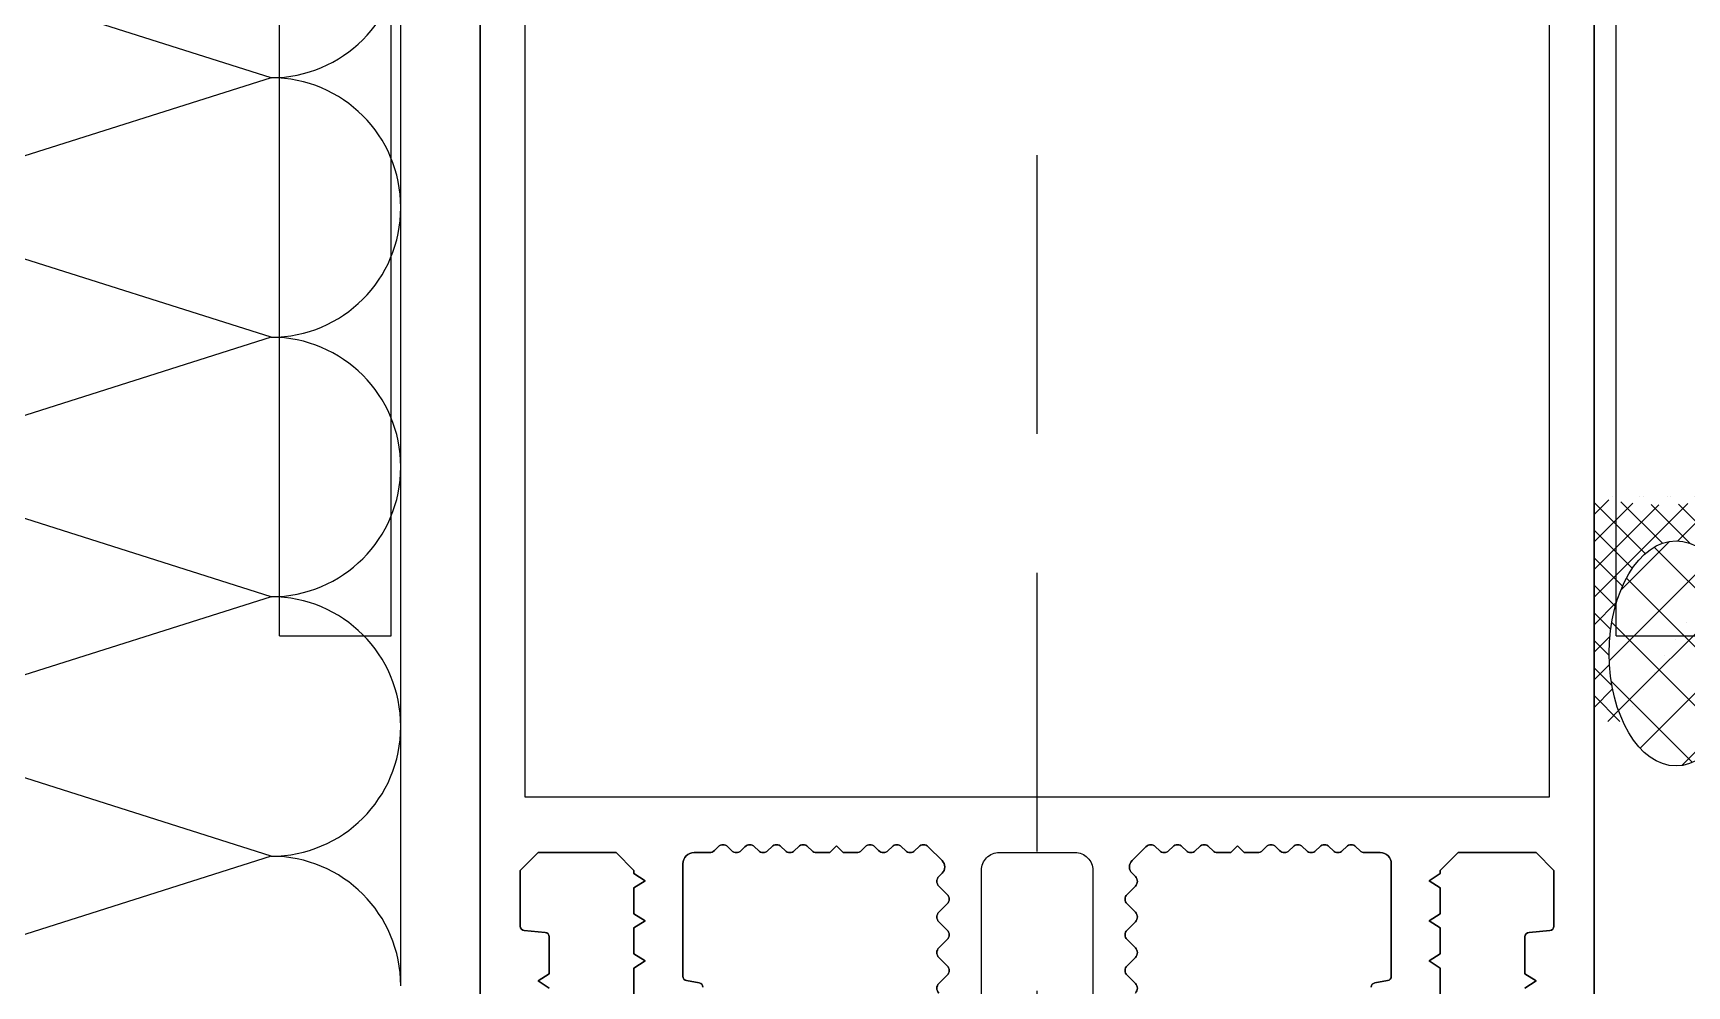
# Model space of a CAD drawing. Header units: inches. Extents: x 21 to 32698, y 13 to 3712.
# Drawn here: x 17367.95 to 17375.37, y 967.48 to 971.76 of the extents above; entities that cross this region are included whole.
import ezdxf

# ---------------------------------------------------------------- set-up
doc = ezdxf.new("R2010")
doc.units = ezdxf.units.IN
doc.header["$MEASUREMENT"] = 0
doc.set_wipeout_variables(frame=1)
doc.linetypes.add('1+1 dbx a2$0$374_BLD_A1_BLOK_2$0$HIDDEN', pattern=[0.375, 0.25, -0.125])
for name, color, linetype, lineweight in [('Z_MİM_-KM-GLAZ', 8, 'Continuous', 25), ('Z_MİM_-KM-IRON-09', 8, 'Continuous', 25), ('Z_MİM_-KM-IZO-THERMAL', 8, 'Continuous', 25), ('Z_MİM_00', 8, 'Continuous', 25), ('Z_MİM_1', 8, 'Continuous', 25), ('Z_MİM_ALUMINIUM', 8, 'Continuous', 25), ('Z_MİM_MYM Taşyünü', 8, 'Continuous', 25), ('Z_MİM_MYM_taşyünü', 8, 'Continuous', 25)]:
    doc.layers.add(name, color=color, linetype=linetype, lineweight=lineweight)

# ---------------------------------------------------------------- blocks, each defined once
blk = doc.blocks.new('A$C70963ABB')
at = {"layer": 'Z_MİM_-KM-IRON-09'}
blk.add_lwpolyline([(0.3999, 20), (0.3999, 69.5), (5.3999, 69.5), (5.3999, 70), (-0.1001, 70), (-0.1001, 20), (0.3999, 20)], dxfattribs=at)
blk = doc.blocks.new('ANK-1')
for points in [[(0, -130.274), (0, 0)], [(0, -130.274), (5, -130.274), (5, -5)], [(60, -130.274), (60, -5)], [(60, -130.274), (65, -130.274)]]:
    blk.add_lwpolyline(points)
blk = doc.blocks.new('*U160')
at = {"layer": 'Z_MİM_MYM_taşyünü'}
for p, q in [((-105.807, 5.823), (-111.631, 24.177)), ((-105.807, 5.823), (-99.984, 24.177)), ((-94.16, 5.823), (-99.984, 24.177)), ((-94.16, 5.823), (-88.337, 24.177)), ((-82.513, 5.823), (-88.337, 24.177)), ((-82.513, 5.823), (-76.69, 24.177)), ((-70.866, 5.823), (-76.69, 24.177)), ((-70.866, 5.823), (-65.043, 24.177)), ((-111.631, 0), (-99.984, 0)), ((-99.984, 0), (-88.337, 0)), ((-88.337, 0), (-76.69, 0)), ((-76.69, 0), (-65.043, 0))]:
    blk.add_line(p, q, dxfattribs=at)
for centre, start, end in [((-111.631, 5.823), 270, 0), ((-99.984, 5.823), 180, 270), ((-99.984, 5.823), 270, 0), ((-88.337, 5.823), 180, 270), ((-88.337, 5.823), 270, 0), ((-76.69, 5.823), 180, 270), ((-76.69, 5.823), 270, 0), ((-65.043, 5.823), 180, 270)]:
    blk.add_arc(centre, 5.823, start, end, dxfattribs=at)
blk = doc.blocks.new('-KM-AL5 140_164')
blk.add_wipeout([(151.4879, -34.02), (151.7258, -15.4799), (149.45, -15.45), (149.45, 7.15), (9.45, 7.15), (9.45, -15.45), (7.3978, -15.45), (7.5673, -34.0611)])
at = {"layer": 'Z_MİM_1'}
h = blk.add_hatch(dxfattribs=at)
h.set_pattern_fill('ANSI37', color=256, scale=0.7, style=0)
h.set_pattern_definition([(45, (9420.42966, -13506.5895), (-0.06187184335, 0.06187184335), []), (135, (9420.42966, -13506.5895), (-0.06187184335, -0.06187184335), [])])
edge = h.paths.add_edge_path()
edge.add_line((17.6935, -27.8511), (17.6935, -28.8611))
edge.add_line((17.6935, -28.8611), (17.8224, -28.8611))
edge.add_ellipse((18.0615, -28.5561), major_axis=(0, 0.505), ratio=0.594059, start_angle=332.17249, end_angle=501.91427, ccw=False)
edge.add_line((18.2607, -28.1785), (18.2935, -28.1566))
edge.add_line((18.2935, -28.1566), (18.2935, -27.8511))
edge.add_arc((17.9935, -26.68), 1.209, 255.63223, 284.36777, ccw=False)
h = blk.add_hatch(dxfattribs=at)
h.set_pattern_fill('NET', color=256, scale=1.5, angle=45, style=0)
h.set_pattern_definition([(45, (9420.42966, -13506.5895), (-0.1325825215, 0.1325825215), []), (135, (9420.42966, -13506.5895), (-0.1325825215, -0.1325825215), [])])
edge = h.paths.add_edge_path()
edge.add_ellipse((18.0615, -28.5561), major_axis=(0, 0.505), ratio=0.594059, start_angle=0, end_angle=360)
at = {"linetype": '1+1 dbx a2$0$374_BLD_A1_BLOK_2$0$HIDDEN', "ltscale": 5}
blk.add_line((15.1932, -40.6951, -0.0016), (15.1932, -14.7253, -0.0016), dxfattribs=at)
at = {"layer": 'Z_MİM_1'}
blk.add_ellipse((18.0615, -28.5561), major_axis=(0, 0.505), ratio=0.594059, dxfattribs=at)
at = {"layer": 'Z_MİM_ALUMINIUM', "linetype": 'ByBlock'}
for points in [[(17.6932, -18.57), (17.6932, -30.43, -0.414214)], [(17.3832, -30.0582), (17.4332, -30.0264), (17.3832, -29.9945), (17.3832, -29.8282, -0.388879), (17.4015, -29.8083), (17.495, -29.8001, 0.388879), (17.5132, -29.7802), (17.5132, -29.53), (17.4332, -29.45), (17.0832, -29.45), (17.0032, -29.53), (17.0032, -29.5445), (16.9532, -29.5764), (17.0032, -29.6082), (17.0032, -29.7245), (16.9532, -29.7564), (17.0032, -29.7882), (17.0032, -29.9045), (16.9532, -29.9364), (17.0032, -29.9682), (17.0032, -30.1082, -0.36397)], [(16.6932, -30.0543, -0.36397), (16.7098, -30.0346), (16.7667, -30.0246, 0.36397), (16.7832, -30.0049), (16.7832, -29.5, 0.414214), (16.7332, -29.45), (16.6632, -29.45, -0.198912), (16.642, -29.4412), (16.6244, -29.4237, 0.414214), (16.582, -29.4237), (16.5644, -29.4412, -0.414214), (16.522, -29.4412), (16.5044, -29.4237, 0.414214), (16.462, -29.4237), (16.4444, -29.4412, -0.414214), (16.402, -29.4412), (16.3844, -29.4237, 0.414214), (16.342, -29.4237), (16.3244, -29.4412, -0.414214), (16.282, -29.4412), (16.2644, -29.4237, 0.414214), (16.222, -29.4237), (16.2044, -29.4412, -0.198912), (16.1832, -29.45), (16.1232, -29.45), (16.0932, -29.42), (16.0632, -29.45), (16.0032, -29.45, -0.198912), (15.982, -29.4412), (15.9644, -29.4237, 0.414214), (15.922, -29.4237), (15.9044, -29.4412, -0.414214), (15.862, -29.4412), (15.8444, -29.4237, 0.414214), (15.802, -29.4237), (15.7844, -29.4412, -0.414214), (15.742, -29.4412), (15.7244, -29.4237, 0.414214), (15.682, -29.4237), (15.6194, -29.4863, 0.414214), (15.6194, -29.5429), (15.6344, -29.5579, -0.414214), (15.6344, -29.6004), (15.5969, -29.6379, 0.414214), (15.5969, -29.6804), (15.6344, -29.7179, -0.414214), (15.6344, -29.7604), (15.5969, -29.7979, 0.414214), (15.5969, -29.8404), (15.6344, -29.8779, -0.414214), (15.6344, -29.9204), (15.5969, -29.9579, 0.414214), (15.5969, -30.0004), (15.6344, -30.0379, -0.414214), (15.6344, -30.0804)], [(14.752, -30.0804, -0.414214), (14.752, -30.0379), (14.7896, -30.0004, 0.414214), (14.7896, -29.9579), (14.752, -29.9204, -0.414214), (14.752, -29.8779), (14.7896, -29.8404, 0.414214), (14.7896, -29.7979), (14.752, -29.7604, -0.414214), (14.752, -29.7179), (14.7896, -29.6804, 0.414214), (14.7896, -29.6379), (14.752, -29.6004, -0.414214), (14.752, -29.5579), (14.7671, -29.5429, 0.414214), (14.7671, -29.4863), (14.7044, -29.4237, 0.414214), (14.662, -29.4237), (14.6444, -29.4412, -0.414214), (14.602, -29.4412), (14.5844, -29.4237, 0.414214), (14.542, -29.4237), (14.5244, -29.4412, -0.414214), (14.482, -29.4412), (14.4644, -29.4237, 0.414214), (14.422, -29.4237), (14.4044, -29.4412, -0.198912), (14.3832, -29.45), (14.3232, -29.45), (14.2932, -29.42), (14.2632, -29.45), (14.2032, -29.45, -0.198912), (14.182, -29.4412), (14.1644, -29.4237, 0.414214), (14.122, -29.4237), (14.1044, -29.4412, -0.414214), (14.062, -29.4412), (14.0444, -29.4237, 0.414214), (14.002, -29.4237), (13.9844, -29.4412, -0.414214), (13.942, -29.4412), (13.9244, -29.4237, 0.414214), (13.882, -29.4237), (13.8644, -29.4412, -0.414214), (13.822, -29.4412), (13.8044, -29.4237, 0.414214), (13.762, -29.4237), (13.7444, -29.4412, -0.198912), (13.7232, -29.45), (13.6532, -29.45, 0.414214), (13.6032, -29.5), (13.6032, -30.0049, 0.36397), (13.6198, -30.0246), (13.6767, -30.0346, -0.36397), (13.6932, -30.0543)], [(13.3832, -30.1082), (13.3832, -29.9682), (13.4332, -29.9364), (13.3832, -29.9045), (13.3832, -29.7882), (13.4332, -29.7564), (13.3832, -29.7245), (13.3832, -29.6082), (13.4332, -29.5764), (13.3832, -29.5445), (13.3832, -29.53), (13.3032, -29.45), (12.9532, -29.45), (12.8732, -29.53), (12.8732, -29.7802, 0.388879), (12.8915, -29.8001), (12.985, -29.8083, -0.388879), (13.0032, -29.8282), (13.0032, -29.9945), (12.9532, -30.0264), (13.0032, -30.0582)], [(12.6932, -30.43), (12.6932, -18.57, -0.414214)], [(12.6932, -18.57), (12.6932, -30.43, 0.414214)], [(13.0032, -30.0582), (12.9532, -30.0264), (13.0032, -29.9945), (13.0032, -29.8282, 0.388879), (12.985, -29.8083), (12.8915, -29.8001, -0.388879), (12.8732, -29.7802), (12.8732, -29.53), (12.9532, -29.45), (13.3032, -29.45), (13.3832, -29.53), (13.3832, -29.5445), (13.4332, -29.5764), (13.3832, -29.6082), (13.3832, -29.7245), (13.4332, -29.7564), (13.3832, -29.7882), (13.3832, -29.9045), (13.4332, -29.9364), (13.3832, -29.9682), (13.3832, -30.1082, 0.36397)], [(13.6932, -30.0543, 0.36397), (13.6767, -30.0346), (13.6198, -30.0246, -0.36397), (13.6032, -30.0049), (13.6032, -29.5, -0.414214), (13.6532, -29.45), (13.7232, -29.45, 0.198912), (13.7444, -29.4412), (13.762, -29.4237, -0.414214), (13.8044, -29.4237), (13.822, -29.4412, 0.414214), (13.8644, -29.4412), (13.882, -29.4237, -0.414214), (13.9244, -29.4237), (13.942, -29.4412, 0.414214), (13.9844, -29.4412), (14.002, -29.4237, -0.414214), (14.0444, -29.4237), (14.062, -29.4412, 0.414214), (14.1044, -29.4412), (14.122, -29.4237, -0.414214), (14.1644, -29.4237), (14.182, -29.4412, 0.198912), (14.2032, -29.45), (14.2632, -29.45), (14.2932, -29.42), (14.3232, -29.45), (14.3832, -29.45, 0.198912), (14.4044, -29.4412), (14.422, -29.4237, -0.414214), (14.4644, -29.4237), (14.482, -29.4412, 0.414214), (14.5244, -29.4412), (14.542, -29.4237, -0.414214), (14.5844, -29.4237), (14.602, -29.4412, 0.414214), (14.6444, -29.4412), (14.662, -29.4237, -0.414214), (14.7044, -29.4237), (14.7671, -29.4863, -0.414214), (14.7671, -29.5429), (14.752, -29.5579, 0.414214), (14.752, -29.6004), (14.7896, -29.6379, -0.414214), (14.7896, -29.6804), (14.752, -29.7179, 0.414214), (14.752, -29.7604), (14.7896, -29.7979, -0.414214), (14.7896, -29.8404), (14.752, -29.8779, 0.414214), (14.752, -29.9204), (14.7896, -29.9579, -0.414214), (14.7896, -30.0004), (14.752, -30.0379, 0.414214), (14.752, -30.0804)], [(15.6344, -30.0804, 0.414214), (15.6344, -30.0379), (15.5969, -30.0004, -0.414214), (15.5969, -29.9579), (15.6344, -29.9204, 0.414214), (15.6344, -29.8779), (15.5969, -29.8404, -0.414214), (15.5969, -29.7979), (15.6344, -29.7604, 0.414214), (15.6344, -29.7179), (15.5969, -29.6804, -0.414214), (15.5969, -29.6379), (15.6344, -29.6004, 0.414214), (15.6344, -29.5579), (15.6194, -29.5429, -0.414214), (15.6194, -29.4863), (15.682, -29.4237, -0.414214), (15.7244, -29.4237), (15.742, -29.4412, 0.414214), (15.7844, -29.4412), (15.802, -29.4237, -0.414214), (15.8444, -29.4237), (15.862, -29.4412, 0.414214), (15.9044, -29.4412), (15.922, -29.4237, -0.414214), (15.9644, -29.4237), (15.982, -29.4412, 0.198912), (16.0032, -29.45), (16.0632, -29.45), (16.0932, -29.42), (16.1232, -29.45), (16.1832, -29.45, 0.198912), (16.2044, -29.4412), (16.222, -29.4237, -0.414214), (16.2644, -29.4237), (16.282, -29.4412, 0.414214), (16.3244, -29.4412), (16.342, -29.4237, -0.414214), (16.3844, -29.4237), (16.402, -29.4412, 0.414214), (16.4444, -29.4412), (16.462, -29.4237, -0.414214), (16.5044, -29.4237), (16.522, -29.4412, 0.414214), (16.5644, -29.4412), (16.582, -29.4237, -0.414214), (16.6244, -29.4237), (16.642, -29.4412, 0.198912), (16.6632, -29.45), (16.7332, -29.45, -0.414214), (16.7832, -29.5), (16.7832, -30.0049, -0.36397), (16.7667, -30.0246), (16.7098, -30.0346, 0.36397), (16.6932, -30.0543)], [(17.0032, -30.1082), (17.0032, -29.9682), (16.9532, -29.9364), (17.0032, -29.9045), (17.0032, -29.7882), (16.9532, -29.7564), (17.0032, -29.7245), (17.0032, -29.6082), (16.9532, -29.5764), (17.0032, -29.5445), (17.0032, -29.53), (17.0832, -29.45), (17.4332, -29.45), (17.5132, -29.53), (17.5132, -29.7802, -0.388879), (17.495, -29.8001), (17.4015, -29.8083, 0.388879), (17.3832, -29.8282), (17.3832, -29.9945), (17.4332, -30.0264), (17.3832, -30.0582)], [(17.6932, -30.43), (17.6932, -18.57, 0.414214)], [(14.9432, -30.53), (14.9432, -29.53, -0.414214), (15.0232, -29.45), (15.3632, -29.45, -0.414214), (15.4432, -29.53), (15.4432, -30.53)]]:
    blk.add_lwpolyline(points, format="xyb", dxfattribs=at)
at = {"layer": 'Z_MİM_ALUMINIUM'}
blk.add_lwpolyline([(17.4932, -19.99), (17.4932, -18.75), (12.8932, -18.75), (12.8932, -19.99), (13.1232, -19.99, -0.414214), (13.1432, -20.01), (13.1432, -20.12, -0.414214), (13.1232, -20.14), (12.8932, -20.14), (12.8932, -29.2), (17.4932, -29.2), (17.4932, -20.14), (17.2632, -20.14, -0.414214), (17.2432, -20.12), (17.2432, -20.01, -0.414214), (17.2632, -19.99)], format="xyb", close=True, dxfattribs=at)
at = {"xscale": 0.1, "yscale": 0.1, "zscale": 0.1}
blk.add_blockref('ANK-1', (11.7932, -15.45, -0.0016), dxfattribs=at)
at = {"layer": 'Z_MİM_MYM Taşyünü', "xscale": 0.1, "yscale": 0.1, "zscale": 0.1, "rotation": 90}
blk.add_blockref('*U160', (12.337, -18.8855), dxfattribs=at)

msp = doc.modelspace()

# ---------------------------------------------------------------- linework, layer by layer
at = {"layer": 'Z_MİM_-KM-IZO-THERMAL'}
msp.add_lwpolyline([(18844.2143, 969.5831), (17329.2138, 969.5831), (17329.2138, 999.5831), (16654.2133, 999.5831), (16654.2133, 969.5831), (15319.214, 969.5831), (15319.214, 1624.5832), (15029.2142, 1624.5832), (15029.2148, 2594.5843), (18844.2143, 2594.5843)], close=True, dxfattribs=at)

# ---------------------------------------------------------------- block references
at = {"layer": 'Z_MİM_00'}
msp.add_blockref('A$C70963ABB', (17368.2367, 912.0831), dxfattribs=at)

# ---------------------------------------------------------------- next in the draw order: block references
at = {"layer": 'Z_MİM_-KM-GLAZ'}
msp.add_blockref('-KM-AL5 140_164', (17357.2632, 997.5332), dxfattribs=at)

doc.saveas('drawing.dxf')
